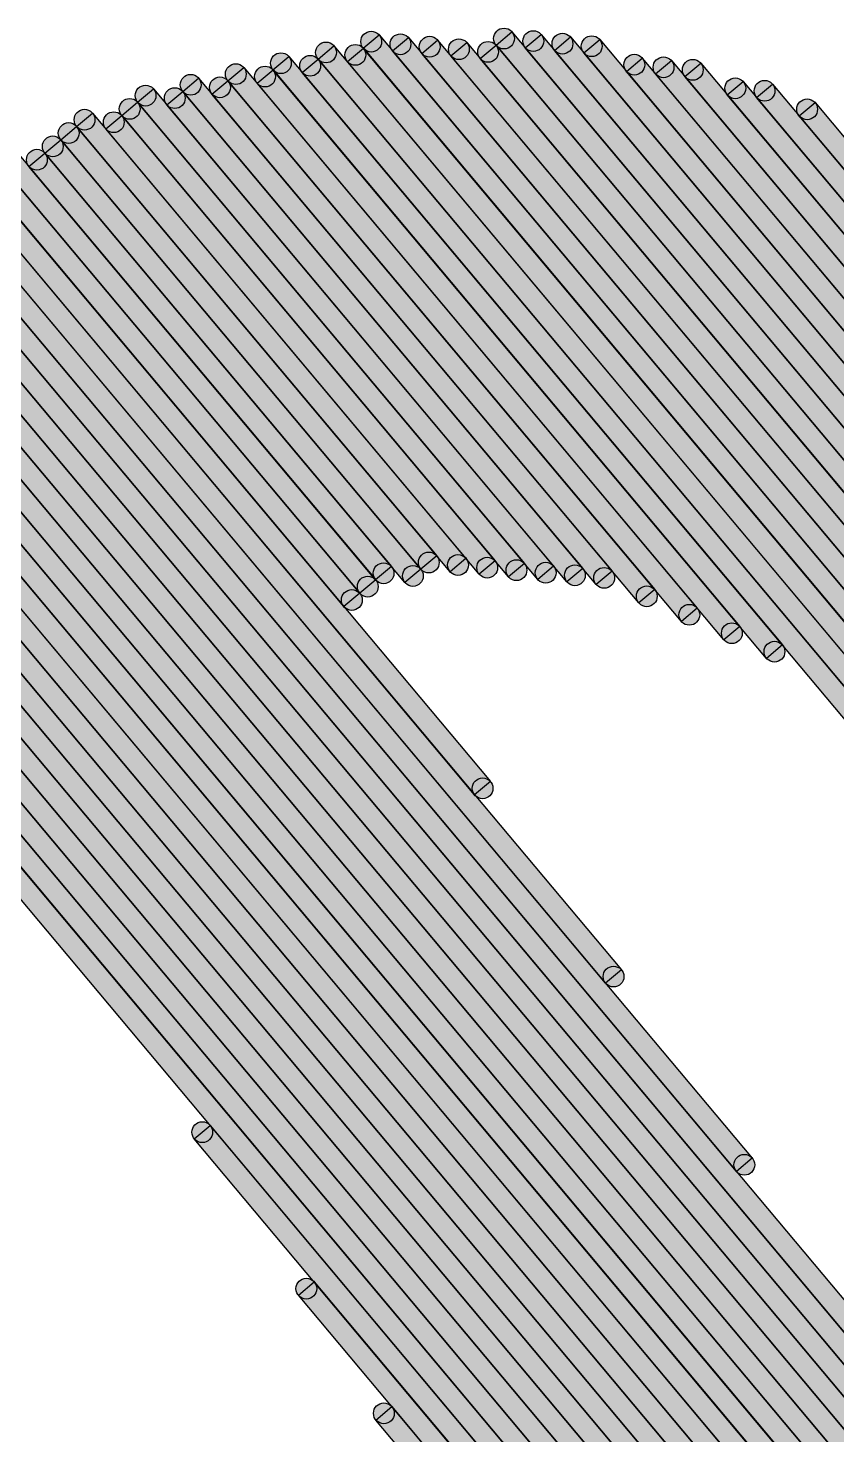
# Model space of a CAD drawing. Header units: millimetres. Extents: x -4 to 157, y -60 to 103.
# Drawn here: x 114.157 to 115.62, y -16.246 to -13.703 of the extents above; entities that cross this region are included whole.
import ezdxf

# ---------------------------------------------------------------- set-up
doc = ezdxf.new("R2010")
doc.units = ezdxf.units.MM
doc.layers.add('BottomSolder', color=6, linetype='Continuous', true_color=0xff00ff)
doc.layers.add('KeepOutLayer', color=6, linetype='Continuous', true_color=0xff00ff)

msp = doc.modelspace()

# ---------------------------------------------------------------- hatches: boundary and pattern name
at = {"layer": 'BottomSolder', "true_color": 0xff00ff}
h = msp.add_hatch(color=6, dxfattribs=at)
edge = h.paths.add_edge_path(flags=0)
edge.add_arc((115.0184, -13.7221), 0.0188, 0, 360)
h = msp.add_hatch(color=6, dxfattribs=at)
edge = h.paths.add_edge_path(flags=0)
edge.add_arc((114.6964, -13.7473), 0.0188, 0, 360)
h = msp.add_hatch(color=6, dxfattribs=at)
edge = h.paths.add_edge_path(flags=0)
edge.add_arc((114.7781, -13.7277), 0.0188, 0, 360)
for points in [[(114.7637, -13.7398), (114.7925, -13.7156), (116.7708, -16.0734), (116.742, -16.0975)], [(114.8166, -13.7445), (114.8454, -13.7204), (116.7995, -16.0493), (116.7708, -16.0734)], [(114.8695, -13.749), (114.8982, -13.7249), (116.8282, -16.025), (116.7995, -16.0491)], [(114.9224, -13.7536), (114.9511, -13.7295), (116.8571, -16.001), (116.8283, -16.0251)], [(115.004, -13.7342), (115.0327, -13.71), (116.8661, -15.8953), (116.8374, -15.9194)], [(115.0569, -13.7388), (115.0856, -13.7146), (116.871, -15.8423), (116.8422, -15.8664)], [(115.1097, -13.7435), (115.1385, -13.7193), (116.8756, -15.7895), (116.8468, -15.8136)], [(115.1627, -13.7481), (115.1914, -13.7239), (116.8802, -15.7366), (116.8515, -15.7607)], [(114.6004, -13.7788), (114.6291, -13.7546), (115.522, -14.8184), (115.4932, -14.8426)], [(114.6821, -13.7593), (114.7108, -13.7352), (116.6892, -16.093), (116.6604, -16.1171)], [(114.7352, -13.7638), (114.7639, -13.7396), (116.7422, -16.0974), (116.7134, -16.1215)], [(114.9751, -13.7583), (115.0039, -13.7342), (116.8618, -15.948), (116.833, -15.9722)], [(115.2397, -13.7815), (115.2685, -13.7574), (116.8848, -15.6837), (116.856, -15.7078)], [(114.5188, -13.7984), (114.5476, -13.7743), (115.3679, -14.7517), (115.3392, -14.7758)], [(114.5717, -13.8029), (114.6005, -13.7788), (115.4448, -14.7851), (115.4161, -14.8092)], [(114.6533, -13.7835), (114.682, -13.7594), (116.6604, -16.117), (116.6317, -16.1411)], [(115.2926, -13.7861), (115.3213, -13.762), (116.8653, -15.602), (116.8365, -15.6261)], [(115.3454, -13.7907), (115.3742, -13.7666), (116.8699, -15.5492), (116.8412, -15.5733)], [(114.4372, -13.8178), (114.466, -13.7937), (115.2139, -14.685), (115.1851, -14.7092)], [(114.4901, -13.8225), (114.5189, -13.7983), (115.291, -14.7183), (115.2622, -14.7424)], [(115.4223, -13.8241), (115.4511, -13.8), (116.8745, -15.4962), (116.8457, -15.5203)], [(115.4753, -13.8287), (115.5041, -13.8045), (116.8551, -15.4147), (116.8264, -15.4388)], [(114.3556, -13.8373), (114.3844, -13.8132), (115.1081, -14.6758), (115.0794, -14.6999)], [(114.4084, -13.8419), (114.4372, -13.8177), (115.161, -14.6803), (115.1322, -14.7045)], [(114.2452, -13.8809), (114.2739, -13.8568), (114.9495, -14.6618), (114.9207, -14.6859)], [(114.3269, -13.8614), (114.3556, -13.8373), (115.0553, -14.6711), (115.0265, -14.6953)], [(115.5523, -13.8621), (115.581, -13.838), (116.8356, -15.3331), (116.8068, -15.3572)], [(114.2165, -13.905), (114.2453, -13.8809), (114.8967, -14.6572), (114.8679, -14.6813)], [(114.2981, -13.8855), (114.3269, -13.8613), (115.0024, -14.6665), (114.9737, -14.6907)], [(114.1877, -13.9292), (114.2164, -13.905), (114.8679, -14.6815), (114.8392, -14.7056)], [(114.106, -13.9487), (114.1348, -13.9246), (114.7862, -14.7009), (114.7575, -14.725)], [(114.159, -13.9533), (114.1877, -13.9291), (114.8149, -14.6768), (114.7861, -14.7009)], [(114.0772, -13.9728), (114.106, -13.9486), (114.7575, -14.725), (114.7287, -14.7491)], [(114.0486, -13.9968), (114.0774, -13.9727), (114.994, -15.0655), (114.9652, -15.0896)], [(114.0198, -14.0211), (114.0485, -13.997), (115.2308, -15.4058), (115.2021, -15.43)], [(113.9382, -14.0405), (113.9669, -14.0164), (115.6799, -16.0577), (115.6512, -16.0818)], [(113.9911, -14.0453), (114.0198, -14.0212), (115.4675, -15.7461), (115.4387, -15.7702)], [(113.9096, -14.0647), (113.9384, -14.0405), (115.8441, -16.312), (115.8154, -16.3361)], [(113.8807, -14.0888), (113.9094, -14.0646), (115.9119, -16.4511), (115.8832, -16.4753)], [(113.8232, -14.137), (113.852, -14.1129), (115.9509, -16.6144), (115.9221, -16.6386)], [(113.852, -14.1129), (113.8808, -14.0887), (115.9555, -16.5616), (115.9267, -16.5857)], [(113.7945, -14.1612), (113.8233, -14.1371), (115.9463, -16.6672), (115.9176, -16.6913)], [(113.7657, -14.1853), (113.7945, -14.1612), (115.9416, -16.7202), (115.9128, -16.7443)], [(113.7369, -14.2095), (113.7657, -14.1853), (115.9128, -16.7442), (115.8841, -16.7683)], [(113.7082, -14.2336), (113.7369, -14.2095), (115.9083, -16.797), (115.8795, -16.8212)], [(113.6795, -14.2579), (113.7082, -14.2338), (115.8794, -16.8211), (115.8507, -16.8453)], [(113.6506, -14.2819), (113.6794, -14.2578), (115.8749, -16.8742), (115.8461, -16.8983)], [(113.6219, -14.3059), (113.6506, -14.2818), (115.846, -16.8983), (115.8173, -16.9224)], [(113.5932, -14.3301), (113.6219, -14.3059), (115.8174, -16.9223), (115.7887, -16.9464)], [(113.5644, -14.3543), (113.5931, -14.3302), (115.7886, -16.9465), (115.7599, -16.9706)], [(113.5356, -14.3782), (113.5644, -14.3541), (115.7598, -16.9706), (115.7311, -16.9947)], [(113.5069, -14.4024), (113.5356, -14.3783), (115.7311, -16.9947), (115.7024, -17.0188)], [(113.4781, -14.4265), (113.5069, -14.4024), (115.7023, -17.019), (115.6736, -17.0431)], [(113.4736, -14.4795), (113.5024, -14.4553), (115.6736, -17.043), (115.6449, -17.0671)], [(114.4581, -15.7112), (114.4869, -15.687), (115.6447, -17.0671), (115.6159, -17.0913)], [(114.6465, -15.994), (114.6752, -15.9699), (115.6161, -17.0911), (115.5874, -17.1152)], [(114.7866, -16.2195), (114.8154, -16.1953), (115.5873, -17.1154), (115.5586, -17.1395)]]:
    msp.add_hatch(color=6, dxfattribs=at).paths.add_polyline_path(points, flags=0)
h = msp.add_hatch(color=6, dxfattribs=at)
edge = h.paths.add_edge_path(flags=0)
edge.add_arc((114.831, -13.7325), 0.0188, 0, 360)
h = msp.add_hatch(color=6, dxfattribs=at)
edge = h.paths.add_edge_path(flags=0)
edge.add_arc((114.8839, -13.7369), 0.0188, 0, 360)
h = msp.add_hatch(color=6, dxfattribs=at)
edge = h.paths.add_edge_path(flags=0)
edge.add_arc((114.9367, -13.7415), 0.0188, 0, 360)
h = msp.add_hatch(color=6, dxfattribs=at)
edge = h.paths.add_edge_path(flags=0)
edge.add_arc((114.9895, -13.7462), 0.0188, 0, 360)
h = msp.add_hatch(color=6, dxfattribs=at)
edge = h.paths.add_edge_path(flags=0)
edge.add_arc((115.0713, -13.7267), 0.0188, 0, 360)
h = msp.add_hatch(color=6, dxfattribs=at)
edge = h.paths.add_edge_path(flags=0)
edge.add_arc((115.1241, -13.7314), 0.0188, 0, 360)
h = msp.add_hatch(color=6, dxfattribs=at)
edge = h.paths.add_edge_path(flags=0)
edge.add_arc((115.177, -13.736), 0.0188, 0, 360)
h = msp.add_hatch(color=6, dxfattribs=at)
edge = h.paths.add_edge_path(flags=0)
edge.add_arc((114.6148, -13.7667), 0.0188, 0, 360)
h = msp.add_hatch(color=6, dxfattribs=at)
edge = h.paths.add_edge_path(flags=0)
edge.add_arc((114.6677, -13.7714), 0.0188, 0, 360)
h = msp.add_hatch(color=6, dxfattribs=at)
edge = h.paths.add_edge_path(flags=0)
edge.add_arc((114.7495, -13.7517), 0.0188, 0, 360)
h = msp.add_hatch(color=6, dxfattribs=at)
edge = h.paths.add_edge_path(flags=0)
edge.add_arc((115.2541, -13.7694), 0.0188, 0, 360)
h = msp.add_hatch(color=6, dxfattribs=at)
edge = h.paths.add_edge_path(flags=0)
edge.add_arc((115.3069, -13.7741), 0.0188, 0, 360)
h = msp.add_hatch(color=6, dxfattribs=at)
edge = h.paths.add_edge_path(flags=0)
edge.add_arc((114.5332, -13.7864), 0.0188, 0, 360)
h = msp.add_hatch(color=6, dxfattribs=at)
edge = h.paths.add_edge_path(flags=0)
edge.add_arc((114.5861, -13.7908), 0.0188, 0, 360)
h = msp.add_hatch(color=6, dxfattribs=at)
edge = h.paths.add_edge_path(flags=0)
edge.add_arc((115.3598, -13.7787), 0.0188, 0, 360)
h = msp.add_hatch(color=6, dxfattribs=at)
edge = h.paths.add_edge_path(flags=0)
edge.add_arc((114.37, -13.8253), 0.0188, 0, 360)
h = msp.add_hatch(color=6, dxfattribs=at)
edge = h.paths.add_edge_path(flags=0)
edge.add_arc((114.4516, -13.8057), 0.0188, 0, 360)
h = msp.add_hatch(color=6, dxfattribs=at)
edge = h.paths.add_edge_path(flags=0)
edge.add_arc((114.5045, -13.8104), 0.0188, 0, 360)
h = msp.add_hatch(color=6, dxfattribs=at)
edge = h.paths.add_edge_path(flags=0)
edge.add_arc((115.4367, -13.8121), 0.0188, 0, 360)
h = msp.add_hatch(color=6, dxfattribs=at)
edge = h.paths.add_edge_path(flags=0)
edge.add_arc((115.4897, -13.8166), 0.0188, 0, 360)
h = msp.add_hatch(color=6, dxfattribs=at)
edge = h.paths.add_edge_path(flags=0)
edge.add_arc((114.3413, -13.8493), 0.0188, 0, 360)
h = msp.add_hatch(color=6, dxfattribs=at)
edge = h.paths.add_edge_path(flags=0)
edge.add_arc((114.4228, -13.8298), 0.0188, 0, 360)
h = msp.add_hatch(color=6, dxfattribs=at)
edge = h.paths.add_edge_path(flags=0)
edge.add_arc((115.5667, -13.8501), 0.0188, 0, 360)
h = msp.add_hatch(color=6, dxfattribs=at)
edge = h.paths.add_edge_path(flags=0)
edge.add_arc((114.2596, -13.8689), 0.0188, 0, 360)
h = msp.add_hatch(color=6, dxfattribs=at)
edge = h.paths.add_edge_path(flags=0)
edge.add_arc((114.3125, -13.8734), 0.0188, 0, 360)
h = msp.add_hatch(color=6, dxfattribs=at)
edge = h.paths.add_edge_path(flags=0)
edge.add_arc((114.2309, -13.893), 0.0188, 0, 360)
h = msp.add_hatch(color=6, dxfattribs=at)
edge = h.paths.add_edge_path(flags=0)
edge.add_arc((114.2021, -13.9171), 0.0188, 0, 360)
h = msp.add_hatch(color=6, dxfattribs=at)
edge = h.paths.add_edge_path(flags=0)
edge.add_arc((114.1734, -13.9412), 0.0188, 0, 360)
h = msp.add_hatch(color=6, dxfattribs=at)
edge = h.paths.add_edge_path(flags=0)
edge.add_arc((114.8005, -14.6888), 0.0188, 0, 360)
h = msp.add_hatch(color=6, dxfattribs=at)
edge = h.paths.add_edge_path(flags=0)
edge.add_arc((114.8823, -14.6693), 0.0188, 0, 360)
h = msp.add_hatch(color=6, dxfattribs=at)
edge = h.paths.add_edge_path(flags=0)
edge.add_arc((114.9351, -14.6738), 0.0188, 0, 360)
h = msp.add_hatch(color=6, dxfattribs=at)
edge = h.paths.add_edge_path(flags=0)
edge.add_arc((114.988, -14.6786), 0.0188, 0, 360)
h = msp.add_hatch(color=6, dxfattribs=at)
edge = h.paths.add_edge_path(flags=0)
edge.add_arc((115.0409, -14.6832), 0.0188, 0, 360)
h = msp.add_hatch(color=6, dxfattribs=at)
edge = h.paths.add_edge_path(flags=0)
edge.add_arc((115.0937, -14.6878), 0.0188, 0, 360)
h = msp.add_hatch(color=6, dxfattribs=at)
edge = h.paths.add_edge_path(flags=0)
edge.add_arc((114.7719, -14.7129), 0.0188, 0, 360)
h = msp.add_hatch(color=6, dxfattribs=at)
edge = h.paths.add_edge_path(flags=0)
edge.add_arc((114.8536, -14.6936), 0.0188, 0, 360)
h = msp.add_hatch(color=6, dxfattribs=at)
edge = h.paths.add_edge_path(flags=0)
edge.add_arc((115.1466, -14.6924), 0.0188, 0, 360)
h = msp.add_hatch(color=6, dxfattribs=at)
edge = h.paths.add_edge_path(flags=0)
edge.add_arc((115.1995, -14.6971), 0.0188, 0, 360)
h = msp.add_hatch(color=6, dxfattribs=at)
edge = h.paths.add_edge_path(flags=0)
edge.add_arc((114.7431, -14.7371), 0.0188, 0, 360)
h = msp.add_hatch(color=6, dxfattribs=at)
edge = h.paths.add_edge_path(flags=0)
edge.add_arc((115.2766, -14.7304), 0.0188, 0, 360)
h = msp.add_hatch(color=6, dxfattribs=at)
edge = h.paths.add_edge_path(flags=0)
edge.add_arc((115.3535, -14.7638), 0.0188, 0, 360)
h = msp.add_hatch(color=6, dxfattribs=at)
edge = h.paths.add_edge_path(flags=0)
edge.add_arc((115.4305, -14.7972), 0.0188, 0, 360)
h = msp.add_hatch(color=6, dxfattribs=at)
edge = h.paths.add_edge_path(flags=0)
edge.add_arc((115.5076, -14.8305), 0.0188, 0, 360)
h = msp.add_hatch(color=6, dxfattribs=at)
edge = h.paths.add_edge_path(flags=0)
edge.add_arc((114.9796, -15.0776), 0.0188, 0, 360)
h = msp.add_hatch(color=6, dxfattribs=at)
edge = h.paths.add_edge_path(flags=0)
edge.add_arc((115.2165, -15.4179), 0.0188, 0, 360)
h = msp.add_hatch(color=6, dxfattribs=at)
edge = h.paths.add_edge_path(flags=0)
edge.add_arc((114.4725, -15.6991), 0.0188, 0, 360)
h = msp.add_hatch(color=6, dxfattribs=at)
edge = h.paths.add_edge_path(flags=0)
edge.add_arc((115.4531, -15.7581), 0.0188, 0, 360)
h = msp.add_hatch(color=6, dxfattribs=at)
edge = h.paths.add_edge_path(flags=0)
edge.add_arc((114.6608, -15.982), 0.0188, 0, 360)
h = msp.add_hatch(color=6, dxfattribs=at)
edge = h.paths.add_edge_path(flags=0)
edge.add_arc((114.801, -16.2074), 0.0188, 0, 360)

# ---------------------------------------------------------------- linework, layer by layer
at = {"layer": 'BottomSolder', "color": 6, "true_color": 0xff00ff}
for p, q in [((114.7637, -13.7398), (114.7925, -13.7156)), ((114.7925, -13.7156), (116.7708, -16.0734)), ((114.8166, -13.7445), (114.8454, -13.7204)), ((114.8454, -13.7204), (116.7995, -16.0493)), ((114.8695, -13.749), (114.8982, -13.7249)), ((114.8982, -13.7249), (116.8282, -16.025)), ((114.9224, -13.7536), (114.9511, -13.7295)), ((114.9511, -13.7295), (116.8571, -16.001)), ((115.004, -13.7342), (115.0327, -13.71)), ((115.0327, -13.71), (116.8661, -15.8953)), ((115.0569, -13.7388), (115.0856, -13.7146)), ((115.0856, -13.7146), (116.871, -15.8423)), ((115.1097, -13.7435), (115.1385, -13.7193)), ((115.1385, -13.7193), (116.8756, -15.7895)), ((115.1627, -13.7481), (115.1914, -13.7239)), ((115.1914, -13.7239), (116.8802, -15.7366)), ((114.6004, -13.7788), (114.6291, -13.7546)), ((114.6291, -13.7546), (115.522, -14.8184)), ((114.6821, -13.7593), (114.7108, -13.7352)), ((114.7108, -13.7352), (116.6892, -16.093)), ((114.7352, -13.7638), (114.7639, -13.7396)), ((116.742, -16.0975), (114.7637, -13.7398)), ((114.7639, -13.7396), (116.7422, -16.0974)), ((116.7708, -16.0734), (114.8166, -13.7445)), ((116.7995, -16.0491), (114.8695, -13.749)), ((116.8283, -16.0251), (114.9224, -13.7536)), ((114.9751, -13.7583), (115.0039, -13.7342)), ((115.0039, -13.7342), (116.8618, -15.948)), ((116.8374, -15.9194), (115.004, -13.7342)), ((116.8422, -15.8664), (115.0569, -13.7388)), ((116.8468, -15.8136), (115.1097, -13.7435)), ((116.8515, -15.7607), (115.1627, -13.7481)), ((115.2397, -13.7815), (115.2685, -13.7574)), ((115.2685, -13.7574), (116.8848, -15.6837)), ((114.5188, -13.7984), (114.5476, -13.7743)), ((114.5476, -13.7743), (115.3679, -14.7517)), ((114.5717, -13.8029), (114.6005, -13.7788)), ((115.4932, -14.8426), (114.6004, -13.7788)), ((114.6005, -13.7788), (115.4448, -14.7851)), ((114.6533, -13.7835), (114.682, -13.7594)), ((114.682, -13.7594), (116.6604, -16.117)), ((116.6604, -16.1171), (114.6821, -13.7593)), ((116.7134, -16.1215), (114.7352, -13.7638)), ((116.833, -15.9722), (114.9751, -13.7583)), ((116.856, -15.7078), (115.2397, -13.7815)), ((115.2926, -13.7861), (115.3213, -13.762)), ((115.3213, -13.762), (116.8653, -15.602)), ((115.3454, -13.7907), (115.3742, -13.7666)), ((115.3742, -13.7666), (116.8699, -15.5492)), ((114.4372, -13.8178), (114.466, -13.7937)), ((114.466, -13.7937), (115.2139, -14.685)), ((114.4901, -13.8225), (114.5189, -13.7983)), ((115.3392, -14.7758), (114.5188, -13.7984)), ((114.5189, -13.7983), (115.291, -14.7183)), ((115.4161, -14.8092), (114.5717, -13.8029)), ((116.6317, -16.1411), (114.6533, -13.7835)), ((116.8365, -15.6261), (115.2926, -13.7861)), ((116.8412, -15.5733), (115.3454, -13.7907)), ((115.4223, -13.8241), (115.4511, -13.8)), ((115.4511, -13.8), (116.8745, -15.4962)), ((115.4753, -13.8287), (115.5041, -13.8045)), ((115.5041, -13.8045), (116.8551, -15.4147)), ((114.3556, -13.8373), (114.3844, -13.8132)), ((114.3844, -13.8132), (115.1081, -14.6758)), ((114.4084, -13.8419), (114.4372, -13.8177)), ((114.4372, -13.8177), (115.161, -14.6803)), ((115.1851, -14.7092), (114.4372, -13.8178)), ((115.2622, -14.7424), (114.4901, -13.8225)), ((116.8457, -15.5203), (115.4223, -13.8241)), ((116.8264, -15.4388), (115.4753, -13.8287)), ((114.2452, -13.8809), (114.2739, -13.8568)), ((114.2739, -13.8568), (114.9495, -14.6618)), ((114.3269, -13.8614), (114.3556, -13.8373)), ((115.0794, -14.6999), (114.3556, -13.8373)), ((114.3556, -13.8373), (115.0553, -14.6711)), ((115.1322, -14.7045), (114.4084, -13.8419)), ((115.5523, -13.8621), (115.581, -13.838)), ((115.581, -13.838), (116.8356, -15.3331)), ((114.2165, -13.905), (114.2453, -13.8809)), ((114.9207, -14.6859), (114.2452, -13.8809)), ((114.2453, -13.8809), (114.8967, -14.6572)), ((114.2981, -13.8855), (114.3269, -13.8613)), ((114.3269, -13.8613), (115.0024, -14.6665)), ((115.0265, -14.6953), (114.3269, -13.8614)), ((116.8068, -15.3572), (115.5523, -13.8621)), ((114.1877, -13.9292), (114.2164, -13.905)), ((114.2164, -13.905), (114.8679, -14.6815)), ((114.8679, -14.6813), (114.2165, -13.905)), ((114.9737, -14.6907), (114.2981, -13.8855)), ((114.1348, -13.9246), (114.7862, -14.7009)), ((114.159, -13.9533), (114.1877, -13.9291)), ((114.1877, -13.9291), (114.8149, -14.6768)), ((114.8392, -14.7056), (114.1877, -13.9292)), ((114.106, -13.9486), (114.7575, -14.725)), ((114.7575, -14.725), (114.106, -13.9487)), ((114.7861, -14.7009), (114.159, -13.9533)), ((114.7287, -14.7491), (114.0772, -13.9728)), ((114.0774, -13.9727), (114.994, -15.0655)), ((114.0485, -13.997), (115.2308, -15.4058)), ((114.9652, -15.0896), (114.0486, -13.9968)), ((113.9669, -14.0164), (115.6799, -16.0577)), ((115.2021, -15.43), (114.0198, -14.0211)), ((114.0198, -14.0212), (115.4675, -15.7461)), ((115.6512, -16.0818), (113.9382, -14.0405)), ((113.9384, -14.0405), (115.8441, -16.312)), ((115.4387, -15.7702), (113.9911, -14.0453)), ((113.9094, -14.0646), (115.9119, -16.4511)), ((115.8154, -16.3361), (113.9096, -14.0647)), ((115.9267, -16.5857), (113.852, -14.1129)), ((113.852, -14.1129), (115.9509, -16.6144)), ((115.8832, -16.4753), (113.8807, -14.0888)), ((113.8808, -14.0887), (115.9555, -16.5616)), ((115.9221, -16.6386), (113.8232, -14.137)), ((113.8233, -14.1371), (115.9463, -16.6672)), ((115.9176, -16.6913), (113.7945, -14.1612)), ((113.7945, -14.1612), (115.9416, -16.7202)), ((115.9128, -16.7443), (113.7657, -14.1853)), ((113.7657, -14.1853), (115.9128, -16.7442)), ((115.8841, -16.7683), (113.7369, -14.2095)), ((113.7369, -14.2095), (115.9083, -16.797)), ((115.8795, -16.8212), (113.7082, -14.2336)), ((113.7082, -14.2338), (115.8794, -16.8211)), ((113.6794, -14.2578), (115.8749, -16.8742)), ((115.8507, -16.8453), (113.6795, -14.2579)), ((113.6506, -14.2818), (115.846, -16.8983)), ((115.8461, -16.8983), (113.6506, -14.2819)), ((115.8173, -16.9224), (113.6219, -14.3059)), ((113.6219, -14.3059), (115.8174, -16.9223)), ((113.5931, -14.3302), (115.7886, -16.9465)), ((115.7887, -16.9464), (113.5932, -14.3301)), ((113.5644, -14.3541), (115.7598, -16.9706)), ((115.7599, -16.9706), (113.5644, -14.3543)), ((115.7311, -16.9947), (113.5356, -14.3782)), ((113.5356, -14.3783), (115.7311, -16.9947)), ((115.7024, -17.0188), (113.5069, -14.4024)), ((113.5069, -14.4024), (115.7023, -17.019)), ((115.6736, -17.0431), (113.4781, -14.4265)), ((113.5024, -14.4553), (115.6736, -17.043)), ((115.6449, -17.0671), (113.4736, -14.4795)), ((114.8967, -14.6572), (114.8679, -14.6813)), ((114.9495, -14.6618), (114.9207, -14.6859)), ((115.0024, -14.6665), (114.9737, -14.6907)), ((115.0553, -14.6711), (115.0265, -14.6953)), ((114.8149, -14.6768), (114.7861, -14.7009)), ((114.8679, -14.6815), (114.8392, -14.7056)), ((115.1081, -14.6758), (115.0794, -14.6999)), ((115.161, -14.6803), (115.1322, -14.7045)), ((115.2139, -14.685), (115.1851, -14.7092)), ((114.7862, -14.7009), (114.7575, -14.725)), ((115.291, -14.7183), (115.2622, -14.7424)), ((114.7575, -14.725), (114.7287, -14.7491)), ((115.3679, -14.7517), (115.3392, -14.7758)), ((115.4448, -14.7851), (115.4161, -14.8092)), ((115.522, -14.8184), (115.4932, -14.8426)), ((114.994, -15.0655), (114.9652, -15.0896)), ((115.2308, -15.4058), (115.2021, -15.43)), ((114.4581, -15.7112), (114.4869, -15.687)), ((114.4869, -15.687), (115.6447, -17.0671)), ((115.6159, -17.0913), (114.4581, -15.7112)), ((115.4675, -15.7461), (115.4387, -15.7702)), ((114.6465, -15.994), (114.6752, -15.9699)), ((114.6752, -15.9699), (115.6161, -17.0911)), ((115.5874, -17.1152), (114.6465, -15.994)), ((114.7866, -16.2195), (114.8154, -16.1953)), ((114.8154, -16.1953), (115.5873, -17.1154)), ((115.5586, -17.1395), (114.7866, -16.2195))]:
    msp.add_line(p, q, dxfattribs=at)
at = {"layer": 'BottomSolder'}
for centre in [(115.0184, -13.7221), (114.6964, -13.7473), (114.7781, -13.7277), (114.831, -13.7325), (114.8839, -13.7369), (114.9367, -13.7415), (114.9895, -13.7462), (115.0713, -13.7267), (115.1241, -13.7314), (115.177, -13.736), (114.6148, -13.7667), (114.6677, -13.7714), (114.7495, -13.7517), (115.2541, -13.7694), (115.3069, -13.7741), (114.5332, -13.7864), (114.5861, -13.7908), (115.3598, -13.7787), (114.37, -13.8253), (114.4516, -13.8057), (114.5045, -13.8104), (115.4367, -13.8121), (115.4897, -13.8166), (114.3413, -13.8493), (114.4228, -13.8298), (115.5667, -13.8501), (114.2596, -13.8689), (114.3125, -13.8734), (114.2309, -13.893), (114.2021, -13.9171), (114.1734, -13.9412), (114.8005, -14.6888), (114.8823, -14.6693), (114.9351, -14.6738), (114.988, -14.6786), (115.0409, -14.6832), (115.0937, -14.6878), (114.7719, -14.7129), (114.8536, -14.6936), (115.1466, -14.6924), (115.1995, -14.6971), (114.7431, -14.7371), (115.2766, -14.7304), (115.3535, -14.7638), (115.4305, -14.7972), (115.5076, -14.8305), (114.9796, -15.0776), (115.2165, -15.4179), (114.4725, -15.6991), (115.4531, -15.7581), (114.6608, -15.982), (114.801, -16.2074)]:
    msp.add_circle(centre, 0.0188, dxfattribs=at)
at = {"layer": 'KeepOutLayer'}
msp.add_lwpolyline([(122.2126, -14.3701, 0.8, 0.8, -0.414214), (112.3701, -24.2126, 0.8, 0.8, 0)], format="xyseb", dxfattribs=at)

doc.saveas('drawing.dxf')
